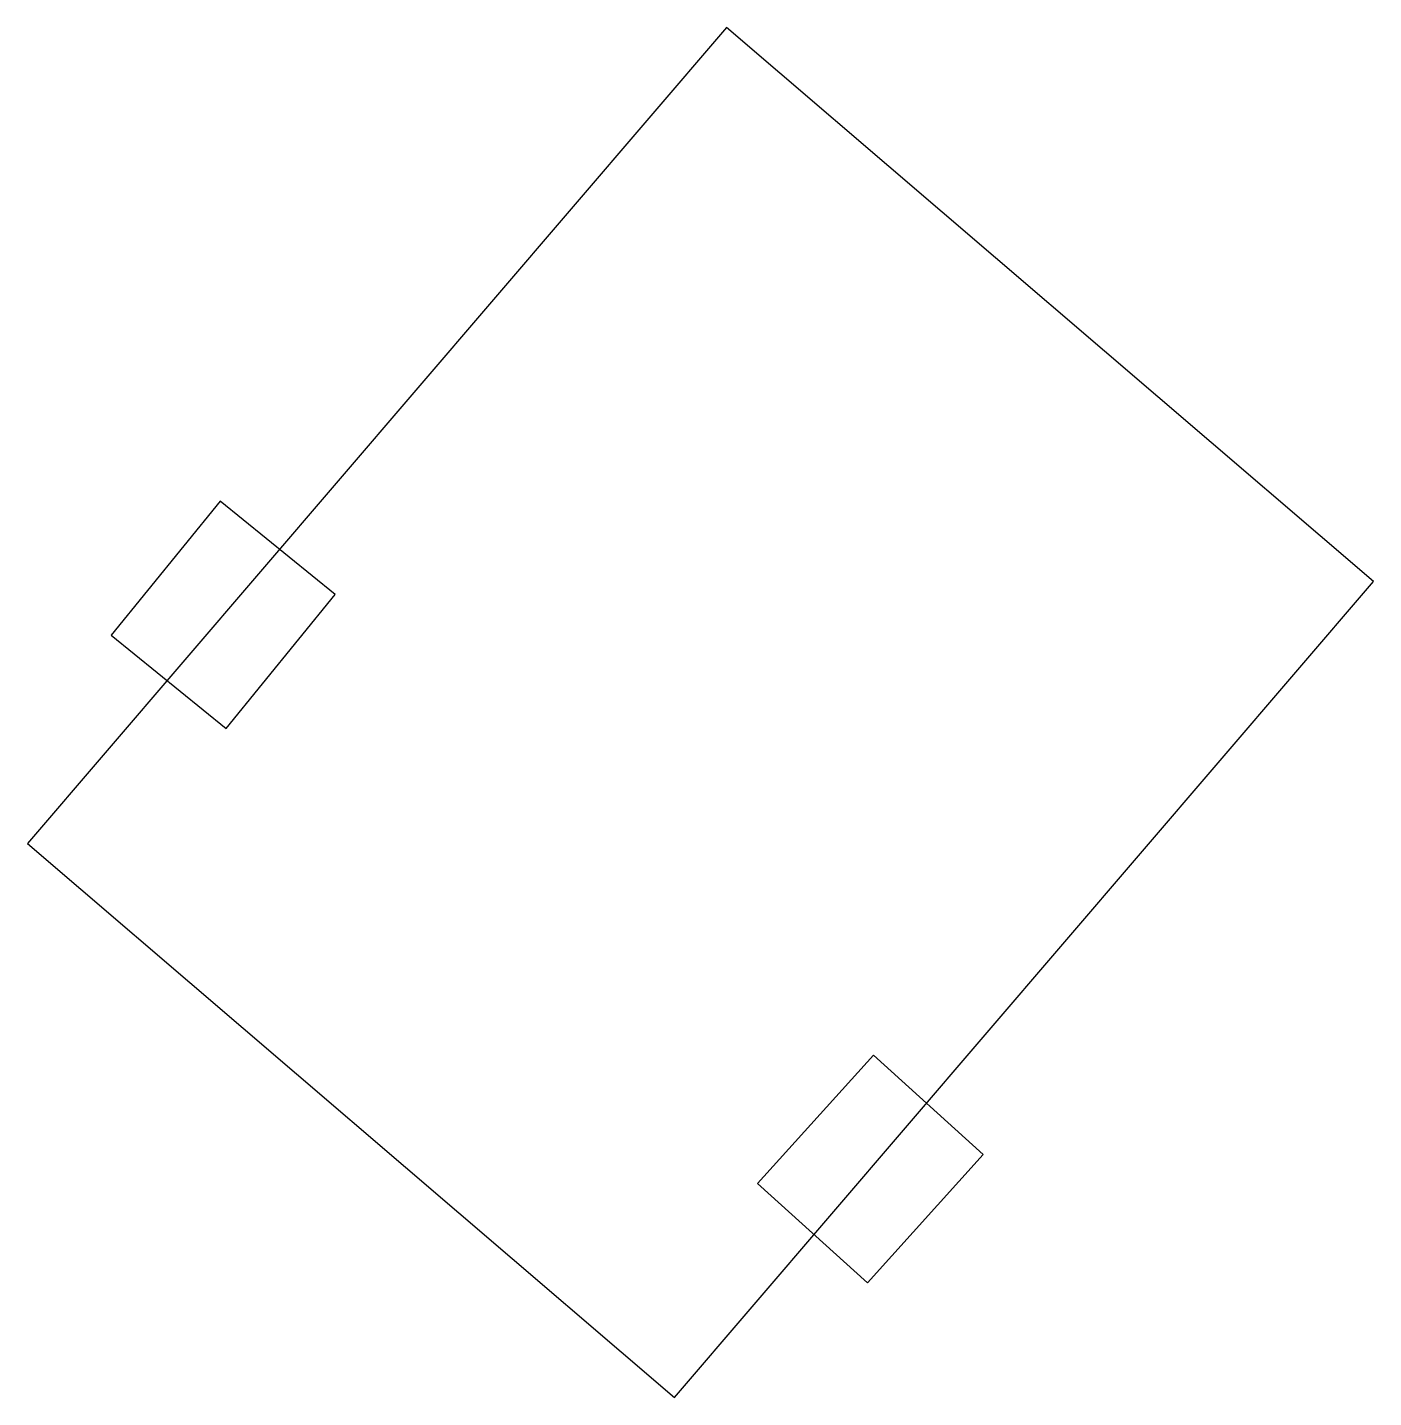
# Model space of a CAD drawing. Header units: millimetres. Extents: x 2985 to 5443, y 3937 to 6439.
import ezdxf

# ---------------------------------------------------------------- set-up
doc = ezdxf.new("R2010")
doc.units = ezdxf.units.MM
doc.header["$MEASUREMENT"] = 0

msp = doc.modelspace()

# ---------------------------------------------------------------- linework, layer by layer
for points in [[(4166.8, 3936.7), (5443, 5426.9), (4261.2, 6439), (2985, 4948.7)], [(3138, 5328.9), (3347.9, 5158.4), (3547, 5403.4), (3337.1, 5573.9)], [(4518.9, 4146.3), (4318.2, 4327.4), (4529.6, 4561.9), (4730.4, 4380.8)]]:
    msp.add_lwpolyline(points, close=True)

doc.saveas('drawing.dxf')
